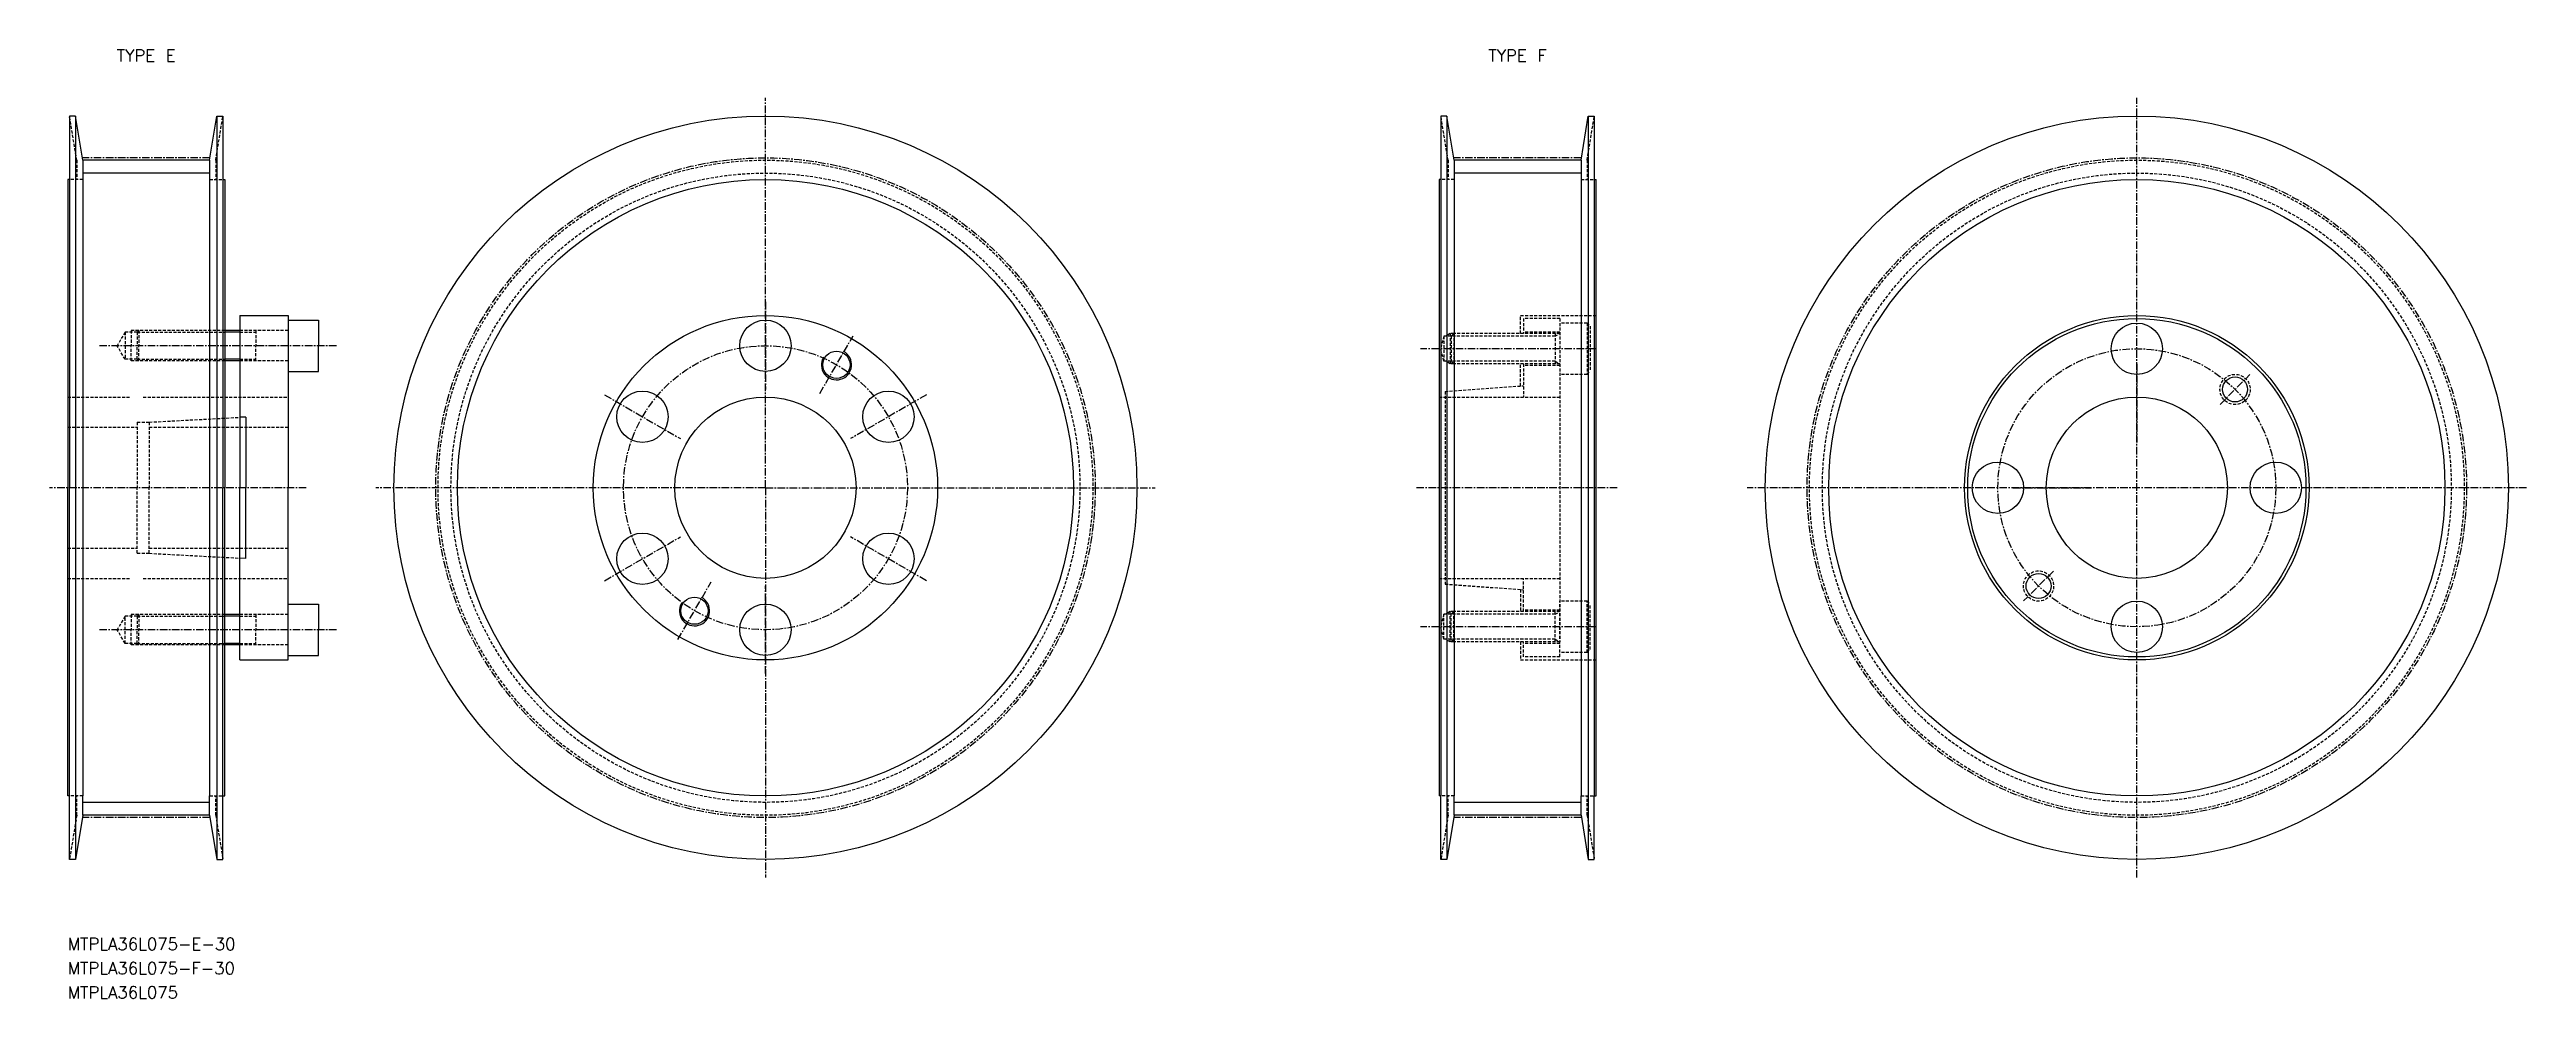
# Model space of a CAD drawing. Extents: x -98 to 312, y 27 to 184.
import ezdxf
from ezdxf.enums import TextEntityAlignment as Align

# ---------------------------------------------------------------- set-up
doc = ezdxf.new("R2010")
doc.units = 0
doc.linetypes.add('CENTER', pattern=[2, 1.25, -0.25, 0.25, -0.25])
doc.linetypes.add('DASHED', pattern=[0.75, 0.5, -0.25])
doc.layers.get('0').update_dxf_attribs({"linetype": 'CONTINUOUS'})
doc.layers.add('CENTER', color=1, linetype='CENTER')
doc.styles.add('MISUMI', font='txt.shx')

msp = doc.modelspace()

# ---------------------------------------------------------------- linework, layer by layer
at = {"color": 3, "linetype": 'DASHED'}
for p, q in [((-93.31, 165.79), (-94.51, 173.1)), ((-70.31, 165.79), (-69.11, 173.1)), ((133.69, 165.79), (132.49, 173.1)), ((156.69, 165.79), (157.89, 173.1)), ((-93.31, 165.79), (-93.31, 162.6)), ((-70.31, 165.79), (-70.31, 162.6)), ((133.69, 165.79), (133.69, 162.6)), ((156.69, 165.79), (156.69, 162.6)), ((-92.31, 162.6), (-94.51, 162.6)), ((-71.31, 162.6), (-69.11, 162.6)), ((134.69, 162.6), (132.49, 162.6)), ((155.69, 162.6), (157.89, 162.6)), ((145.69, 140.1), (158.19, 140.1)), ((145.69, 137.1), (145.69, 140.1)), ((152.19, 139.6), (146.19, 139.6)), ((146.19, 139.6), (146.19, 137.1)), ((152.19, 139.6), (152.19, 86.1)), ((-85.31, 137.35), (-86.61, 135.1)), ((-85.31, 137.35), (-85.31, 132.85)), ((-83.31, 137.35), (-85.31, 137.35)), ((-84.31, 137.6), (-84.31, 135.1)), ((-83.06, 137.6), (-84.31, 137.6)), ((-83.06, 137.6), (-83.31, 137.35)), ((-83.31, 137.35), (-68.81, 137.35)), ((-83.31, 137.35), (-83.31, 135.1)), ((-68.81, 137.6), (-83.06, 137.6)), ((-83.06, 137.6), (-83.06, 135.1)), ((-58.31, 137.6), (-66.31, 137.6)), ((-66.31, 137.35), (-63.65, 137.35)), ((-63.65, 137.6), (-63.65, 135.1)), ((132.98, 136.67), (132.43, 134.6)), ((134.19, 136.67), (132.98, 136.67)), ((132.98, 136.67), (132.98, 132.53)), ((134.01, 137.1), (133.26, 136.67)), ((134.62, 137.1), (134.01, 137.1)), ((134.01, 137.1), (134.01, 132.1)), ((134.62, 137.1), (134.19, 136.66)), ((134.19, 136.67), (134.19, 132.53)), ((151.39, 136.66), (134.19, 136.66)), ((152.19, 137.1), (134.62, 137.1)), ((134.62, 137.1), (134.62, 132.1)), ((152.19, 137.35), (146.19, 137.35)), ((151.39, 137.1), (151.39, 132.1)), ((151.39, 136.66), (152.14, 137.1)), ((156.69, 138.85), (152.19, 138.85)), ((152.19, 138.85), (152.19, 130.35)), ((156.69, 138.85), (156.69, 130.35)), ((156.69, 138.85), (157.19, 138.35)), ((157.19, 138.35), (157.19, 130.85)), ((-85.31, 132.85), (-86.61, 135.1)), ((-83.31, 132.85), (-85.31, 132.85)), ((-84.31, 132.6), (-84.31, 135.1)), ((-83.06, 132.6), (-84.31, 132.6)), ((-83.31, 132.85), (-83.31, 135.1)), ((-83.31, 132.85), (-68.81, 132.85)), ((-83.06, 132.6), (-83.31, 132.85)), ((-83.06, 132.6), (-83.06, 135.1)), ((-68.81, 132.6), (-83.06, 132.6)), ((-66.31, 132.85), (-63.65, 132.85)), ((-58.31, 132.6), (-66.31, 132.6)), ((-63.65, 132.6), (-63.65, 135.1)), ((132.98, 132.53), (132.43, 134.6)), ((134.19, 132.53), (132.98, 132.53)), ((134.01, 132.1), (133.26, 132.53)), ((134.62, 132.1), (134.01, 132.1)), ((151.39, 132.53), (134.19, 132.53)), ((134.62, 132.1), (134.19, 132.53)), ((152.19, 132.1), (134.62, 132.1)), ((145.69, 128.44), (145.69, 132.1)), ((146.19, 132.1), (146.19, 126.6)), ((152.19, 131.85), (146.19, 131.85)), ((151.39, 132.53), (152.14, 132.1)), ((133.19, 127.54), (146.19, 128.47)), ((133.19, 127.54), (133.19, 95.66)), ((156.69, 130.35), (152.19, 130.35)), ((156.69, 130.35), (157.19, 130.85)), ((-94.81, 126.6), (-84.31, 126.6)), ((-82.31, 126.6), (-58.31, 126.6)), ((-81.31, 122.45), (-66.31, 123.25)), ((132.19, 126.6), (152.19, 126.6)), ((-94.81, 121.6), (-83.31, 121.6)), ((-83.31, 122.45), (-83.31, 111.6)), ((-83.31, 122.45), (-81.31, 122.45)), ((-81.31, 122.45), (-81.31, 111.6)), ((-81.31, 121.6), (-58.31, 121.6)), ((-83.31, 100.75), (-83.31, 111.6)), ((-81.31, 100.75), (-81.31, 111.6)), ((-94.81, 101.6), (-83.31, 101.6)), ((-83.31, 100.75), (-81.31, 100.75)), ((-81.31, 101.6), (-58.31, 101.6)), ((-81.31, 100.75), (-66.31, 99.95)), ((-94.81, 96.6), (-84.31, 96.6)), ((-82.31, 96.6), (-58.31, 96.6)), ((132.19, 96.6), (152.19, 96.6)), ((133.19, 95.66), (146.19, 94.72)), ((145.69, 94.76), (145.69, 91.1)), ((146.19, 91.1), (146.19, 96.6)), ((-85.31, 90.35), (-86.61, 88.1)), ((-85.31, 85.85), (-85.31, 90.35)), ((-83.31, 90.35), (-85.31, 90.35)), ((-83.06, 90.6), (-84.31, 90.6)), ((-84.31, 90.6), (-84.31, 88.1)), ((-83.06, 90.6), (-83.31, 90.35)), ((-83.31, 90.35), (-68.81, 90.35)), ((-83.31, 90.35), (-83.31, 88.1)), ((-68.81, 90.6), (-83.06, 90.6)), ((-83.06, 90.6), (-83.06, 88.1)), ((-58.31, 90.6), (-66.31, 90.6)), ((-66.31, 90.35), (-63.65, 90.35)), ((-63.65, 90.6), (-63.65, 88.1)), ((132.98, 90.67), (132.43, 88.6)), ((132.98, 86.53), (132.98, 90.67)), ((134.19, 90.67), (132.98, 90.67)), ((134.01, 91.1), (133.26, 90.67)), ((134.62, 91.1), (134.01, 91.1)), ((134.01, 86.1), (134.01, 91.1)), ((134.62, 91.1), (134.19, 90.67)), ((151.39, 90.67), (134.19, 90.67)), ((134.19, 86.53), (134.19, 90.67)), ((152.19, 91.1), (134.62, 91.1)), ((134.62, 86.1), (134.62, 91.1)), ((152.19, 91.35), (146.19, 91.35)), ((151.39, 86.1), (151.39, 91.1)), ((151.39, 90.67), (152.14, 91.1)), ((156.69, 92.85), (152.19, 92.85)), ((152.19, 83.6), (152.19, 92.85)), ((156.69, 84.35), (156.69, 92.85)), ((156.69, 92.85), (157.19, 92.35)), ((157.19, 84.85), (157.19, 92.35)), ((-85.31, 85.85), (-86.61, 88.1)), ((-84.31, 85.6), (-84.31, 88.1)), ((-83.31, 85.85), (-83.31, 88.1)), ((-83.06, 85.6), (-83.06, 88.1)), ((-63.65, 85.6), (-63.65, 88.1)), ((132.98, 86.53), (132.43, 88.6)), ((134.19, 86.53), (132.98, 86.53)), ((134.01, 86.1), (133.26, 86.53)), ((151.39, 86.53), (134.19, 86.53)), ((134.62, 86.1), (134.19, 86.53)), ((151.39, 86.53), (152.14, 86.1)), ((-83.31, 85.85), (-85.31, 85.85)), ((-83.06, 85.6), (-84.31, 85.6)), ((-83.31, 85.85), (-68.81, 85.85)), ((-83.06, 85.6), (-83.31, 85.85)), ((-68.81, 85.6), (-83.06, 85.6)), ((-66.31, 85.85), (-63.65, 85.85)), ((-58.31, 85.6), (-66.31, 85.6)), ((134.62, 86.1), (134.01, 86.1)), ((152.19, 86.1), (134.62, 86.1)), ((145.69, 86.1), (145.69, 83.1)), ((145.69, 83.1), (158.19, 83.1)), ((146.19, 83.6), (146.19, 86.1)), ((152.19, 85.85), (146.19, 85.85)), ((152.19, 83.6), (146.19, 83.6)), ((156.69, 84.35), (152.19, 84.35)), ((156.69, 84.35), (157.19, 84.85)), ((-92.31, 60.6), (-94.51, 60.6)), ((-93.31, 57.4), (-94.51, 50.1)), ((-93.31, 57.4), (-93.31, 60.6)), ((-71.31, 60.6), (-69.11, 60.6)), ((-70.31, 57.4), (-70.31, 60.6)), ((-70.31, 57.4), (-69.11, 50.1)), ((134.69, 60.6), (132.49, 60.6)), ((133.69, 57.4), (132.49, 50.1)), ((133.69, 57.4), (133.69, 60.6)), ((155.69, 60.6), (157.89, 60.6)), ((156.69, 57.4), (156.69, 60.6)), ((156.69, 57.4), (157.89, 50.1))]:
    msp.add_line(p, q, dxfattribs=at)
at = {"color": 7, "linetype": 'CONTINUOUS'}
for p, q in [((-94.51, 173.1), (-94.51, 162.6)), ((-93.51, 173.1), (-94.51, 173.1)), ((-93.51, 173.1), (-93.51, 50.1)), ((-92.31, 165.79), (-93.51, 173.1)), ((-71.31, 165.79), (-70.11, 173.1)), ((-70.11, 173.1), (-70.11, 50.1)), ((-70.11, 173.1), (-69.11, 173.1)), ((-69.11, 173.1), (-69.11, 162.6)), ((132.49, 173.1), (132.49, 162.6)), ((133.49, 173.1), (132.49, 173.1)), ((133.49, 173.1), (133.49, 50.1)), ((134.69, 165.79), (133.49, 173.1)), ((155.69, 165.79), (156.89, 173.1)), ((156.89, 173.1), (156.89, 50.1)), ((156.89, 173.1), (157.89, 173.1)), ((157.89, 173.1), (157.89, 162.6)), ((-71.31, 165.79), (-92.31, 165.79)), ((-92.31, 165.79), (-92.31, 162.6)), ((-71.31, 165.79), (-71.31, 162.6)), ((155.69, 165.79), (134.69, 165.79)), ((134.69, 165.79), (134.69, 162.6)), ((155.69, 165.79), (155.69, 162.6)), ((-94.81, 162.6), (-94.81, 111.6)), ((-94.51, 162.6), (-94.81, 162.6)), ((-94.51, 162.6), (-94.51, 111.6)), ((-92.31, 162.6), (-92.31, 60.6)), ((-71.31, 162.6), (-71.31, 60.6)), ((-69.11, 162.6), (-69.11, 111.6)), ((-69.11, 162.6), (-68.81, 162.6)), ((-68.81, 162.6), (-68.81, 137.6)), ((132.19, 162.6), (132.19, 60.6)), ((132.49, 162.6), (132.19, 162.6)), ((132.49, 162.6), (132.49, 60.6)), ((134.69, 162.6), (134.69, 60.6)), ((155.69, 162.6), (155.69, 60.6)), ((157.89, 162.6), (157.89, 60.6)), ((157.89, 162.6), (158.19, 162.6)), ((158.19, 60.6), (158.19, 162.6)), ((-66.31, 140.1), (-58.31, 140.1)), ((-66.31, 140.1), (-66.31, 137.6)), ((-58.31, 140.1), (-58.31, 139.35)), ((-68.81, 137.6), (-68.81, 132.6)), ((-66.31, 137.6), (-68.81, 137.6)), ((-66.31, 137.6), (-66.31, 132.6)), ((-58.31, 139.35), (-53.31, 139.35)), ((-58.31, 139.35), (-58.31, 130.85)), ((-53.31, 139.35), (-53.31, 135.1)), ((-68.81, 132.6), (-68.81, 111.6)), ((-66.31, 132.6), (-68.81, 132.6)), ((-66.31, 132.6), (-66.31, 111.6)), ((-53.31, 130.85), (-53.31, 135.1)), ((-58.31, 130.85), (-58.31, 111.6)), ((-58.31, 130.85), (-53.31, 130.85)), ((-65.31, 123.3), (-66.31, 123.25)), ((-65.31, 123.3), (-65.31, 111.6)), ((-94.81, 60.6), (-94.81, 111.6)), ((-94.51, 60.6), (-94.51, 111.6)), ((-69.11, 60.6), (-69.11, 111.6)), ((-68.81, 90.6), (-68.81, 111.6)), ((-66.31, 90.6), (-66.31, 111.6)), ((-65.31, 99.9), (-65.31, 111.6)), ((-58.31, 92.35), (-58.31, 111.6)), ((-65.31, 99.9), (-66.31, 99.95)), ((-68.81, 85.6), (-68.81, 90.6)), ((-66.31, 90.6), (-68.81, 90.6)), ((-66.31, 85.6), (-66.31, 90.6)), ((-58.31, 92.35), (-53.31, 92.35)), ((-58.31, 83.85), (-58.31, 92.35)), ((-53.31, 92.35), (-53.31, 88.1)), ((-53.31, 83.85), (-53.31, 88.1)), ((-68.81, 60.6), (-68.81, 85.6)), ((-66.31, 85.6), (-68.81, 85.6)), ((-66.31, 83.1), (-66.31, 85.6)), ((-66.31, 83.1), (-58.31, 83.1)), ((-58.31, 83.85), (-53.31, 83.85)), ((-58.31, 83.1), (-58.31, 83.85)), ((-94.51, 60.6), (-94.81, 60.6)), ((-94.51, 50.1), (-94.51, 60.6)), ((-92.31, 57.4), (-93.51, 50.1)), ((-92.31, 57.4), (-92.31, 60.6)), ((-71.31, 57.4), (-92.31, 57.4)), ((-71.31, 57.4), (-71.31, 60.6)), ((-71.31, 57.4), (-70.11, 50.1)), ((-69.11, 50.1), (-69.11, 60.6)), ((-69.11, 60.6), (-68.81, 60.6)), ((132.49, 60.6), (132.19, 60.6)), ((132.49, 50.1), (132.49, 60.6)), ((134.69, 57.4), (133.49, 50.1)), ((134.69, 57.4), (134.69, 60.6)), ((155.69, 57.4), (134.69, 57.4)), ((155.69, 57.4), (155.69, 60.6)), ((155.69, 57.4), (156.89, 50.1)), ((157.89, 50.1), (157.89, 60.6)), ((157.89, 60.6), (158.19, 60.6)), ((-93.51, 50.1), (-94.51, 50.1)), ((-70.11, 50.1), (-69.11, 50.1)), ((133.49, 50.1), (132.49, 50.1)), ((156.89, 50.1), (157.89, 50.1))]:
    msp.add_line(p, q, dxfattribs=at)
at = {"color": 3, "linetype": 'CONTINUOUS'}
for p, q in [((-71.31, 163.66), (-92.31, 163.66)), ((155.69, 163.66), (134.69, 163.66)), ((-71.31, 59.53), (-92.31, 59.53)), ((155.69, 59.53), (134.69, 59.53))]:
    msp.add_line(p, q, dxfattribs=at)
at = {"color": 3}
for p, q in [((-66.31, 137.35), (-68.81, 137.35)), ((-66.31, 132.85), (-68.81, 132.85)), ((-66.31, 90.35), (-68.81, 90.35)), ((-66.31, 85.85), (-68.81, 85.85))]:
    msp.add_line(p, q, dxfattribs=at)
at = {"color": 7, "linetype": 'CONTINUOUS'}
for centre, radius in [((20.69, 111.6), 61.5), ((247.69, 111.6), 61.5), ((20.69, 111.6), 51), ((247.69, 111.6), 51), ((20.69, 111.6), 28.5), ((20.69, 111.6), 28.5), ((247.69, 111.6), 28.5), ((247.69, 111.6), 28), ((20.69, 135.1), 4.25), ((247.69, 134.6), 4.25), ((32.44, 131.95), 2.25), ((0.33, 123.35), 4.25), ((41.04, 123.35), 4.25), ((263.95, 127.86), 2.07), ((20.69, 111.6), 15), ((247.69, 111.6), 15), ((224.69, 111.6), 4.25), ((270.69, 111.6), 4.25), ((0.33, 99.85), 4.25), ((41.04, 99.85), 4.25), ((231.42, 95.34), 2.07), ((8.94, 91.25), 2.25), ((20.69, 88.1), 4.25), ((247.69, 88.6), 4.25)]:
    msp.add_circle(centre, radius, dxfattribs=at)
at = {"color": 3, "linetype": 'DASHED'}
for centre, radius in [((20.69, 111.6), 54.2), ((247.69, 111.6), 54.2), ((20.69, 111.6), 52.06), ((247.69, 111.6), 52.06), ((263.95, 127.86), 2.5), ((231.42, 95.34), 2.5)]:
    msp.add_circle(centre, radius, dxfattribs=at)
at = {"color": 3}
for centre in [(32.44, 131.95), (8.94, 91.25)]:
    msp.add_arc(centre, 2.5, 150, 62, dxfattribs=at)
at = {"layer": 'CENTER', "color": 1, "linetype": 'CENTER'}
for p, q in [((20.69, 111.6), (20.69, 176.1)), ((247.69, 47.1), (247.69, 176.1)), ((-71.25, 166.17), (-92.38, 166.17)), ((155.75, 166.17), (134.62, 166.17)), ((20.69, 142.35), (20.69, 127.85)), ((29.69, 127.19), (35.19, 136.71)), ((-50.31, 135.1), (-89.61, 135.1)), ((158.19, 134.6), (129.11, 134.6)), ((247.69, 132.1), (247.69, 119.1)), ((261.47, 125.39), (266.42, 130.34)), ((-5.94, 126.97), (6.61, 119.72)), ((47.32, 126.97), (34.76, 119.72)), ((-55.31, 111.6), (-97.81, 111.6)), ((20.69, 111.6), (-43.81, 111.6)), ((20.69, 111.6), (85.19, 111.6)), ((20.69, 111.6), (20.69, 47.1)), ((161.69, 111.6), (128.47, 111.6)), ((312.19, 111.6), (183.19, 111.6)), ((227.19, 111.6), (240.19, 111.6)), ((268.19, 111.6), (255.19, 111.6)), ((-5.94, 96.22), (6.61, 103.47)), ((47.32, 96.22), (34.76, 103.47)), ((247.69, 91.1), (247.69, 104.1)), ((6.19, 86.48), (11.69, 96.01)), ((20.69, 80.85), (20.69, 95.35)), ((233.9, 97.81), (228.95, 92.86)), ((-50.31, 88.1), (-89.61, 88.1)), ((158.19, 88.6), (129.11, 88.6)), ((-71.25, 57.02), (-92.38, 57.02)), ((155.75, 57.02), (134.62, 57.02))]:
    msp.add_line(p, q, dxfattribs=at)
for centre, radius in [((20.69, 111.6), 54.58), ((247.69, 111.6), 54.58), ((20.69, 111.6), 23.5), ((247.69, 111.6), 23)]:
    msp.add_circle(centre, radius, dxfattribs=at)

# ---------------------------------------------------------------- texts
at = {"color": 7, "linetype": 'CONTINUOUS', "style": 'MISUMI'}
for s, p in [('TYPE E', (-81.81, 183.1)), ('TYPE F', (145.19, 183.1))]:
    msp.add_text(s, height=2, dxfattribs=at).set_placement(p, align=Align.MIDDLE_CENTER)
for s, p in [('MTPLA36L075-E-30', (-94.81, 35.1)), ('MTPLA36L075-F-30', (-94.81, 31.1)), ('MTPLA36L075', (-94.81, 27.1))]:
    msp.add_text(s, height=2, dxfattribs=at).set_placement(p)

doc.saveas('drawing.dxf')
